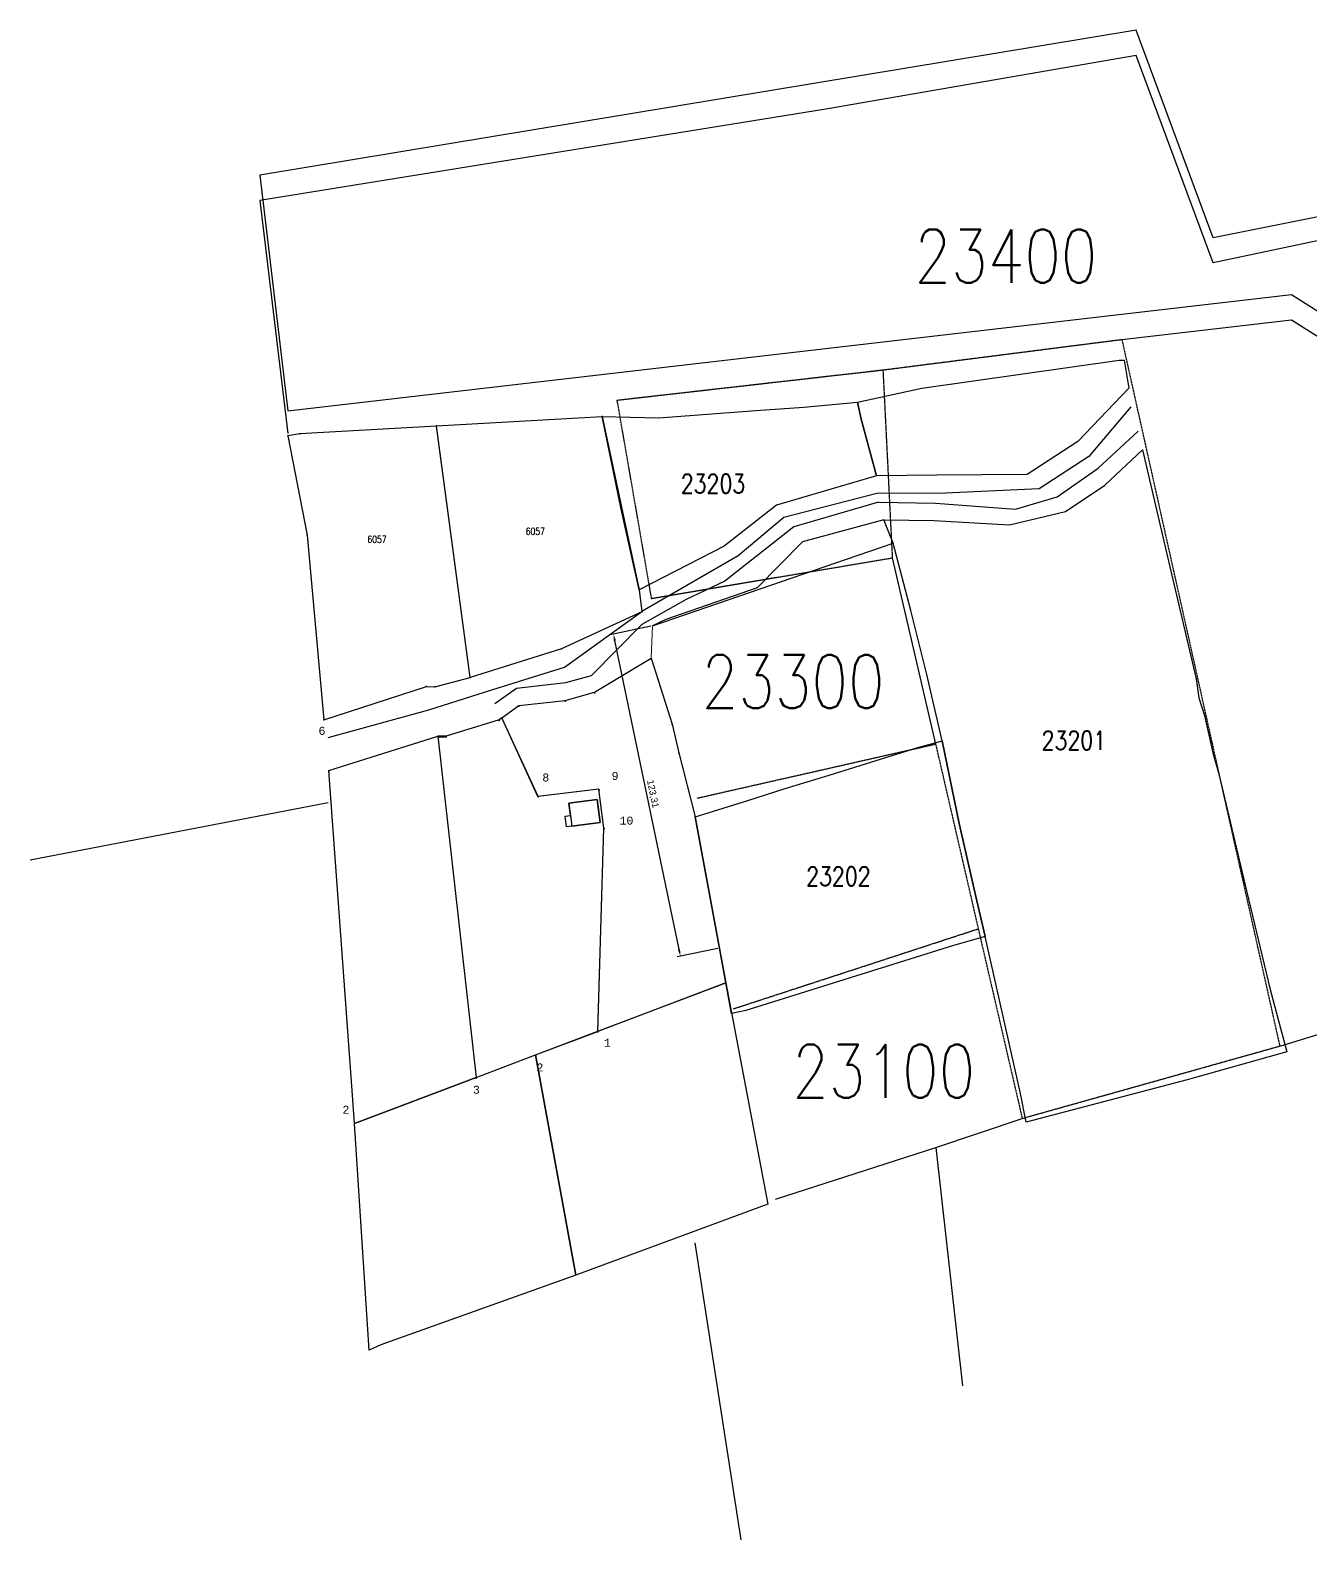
# Model space of a CAD drawing. Header units: millimetres. Extents: x 607233 to 608335, y 1320779 to 1321430.
# Drawn here: x 607233 to 607713, y 1320810 to 1321376 of the extents above; entities that cross this region are included whole.
import ezdxf
from ezdxf.enums import TextEntityAlignment as Align

# ---------------------------------------------------------------- set-up
doc = ezdxf.new("R2010")
doc.units = ezdxf.units.MM
doc.linetypes.add('DASHED2', pattern=[0.375, 0.25, -0.125])
for name, color, linetype in [('2', 1, 'Continuous'), ('41', 1, 'Continuous'), ('CVL_CUADCON_LIN', 8, 'Continuous'), ('CVL_CUADCON_TIT', 1, 'Continuous'), ('CVL_PUNTO', 2, 'Continuous'), ('CVL_PUNTO_NUM', 2, 'Continuous')]:
    doc.layers.add(name, color=color, linetype=linetype)
doc.styles.add('MONOTXT4', font='MONOTXT4.shx')
doc.styles.add('ROMANS', font='ROMANS', dxfattribs={"height": 0.2})
doc.styles.get("Standard").update_dxf_attribs({"font": 'arial.ttf'})
doc.dimstyles.new('ISO-25', dxfattribs={"dimtxt": 2.5, "dimasz": 2.5, "dimexe": 1.25, "dimexo": 0.625, "dimtad": 1, "dimtxsty": 'Standard', "dimcen": 2.5, "dimadec": 0, "dimazin": 0, "dimtfac": 1, "dimtmove": 0, "dimatfit": 3, "dimfxl": 1, "dimarcsym": 0})

# ---------------------------------------------------------------- blocks, each defined once
blk = doc.blocks.new('*D3')
at = {"color": 0, "lineweight": -2, "transparency": 16777216}
for p, q in [((607465.93, 1321152.14), (607450.69, 1321148.98)), ((607476.46, 1321030.94), (607452.43, 1321146.79)), ((607490.98, 1321031.4), (607475.74, 1321028.24))]:
    blk.add_line(p, q, dxfattribs=at)
at = {"color": 0, "transparency": 16777216}
for points in [[(607452.83, 1321146.87), (607452.02, 1321146.7), (607451.92, 1321149.24)], [(607476.87, 1321031.03), (607476.05, 1321030.86), (607476.97, 1321028.5)]]:
    blk.add_solid(points, dxfattribs=at)
at = {"layer": 'Defpoints', "color": 0, "transparency": 16777216}
for p in [(607451.92, 1321149.24), (607466.54, 1321152.27), (607491.59, 1321031.53)]:
    blk.add_point(p, dxfattribs=at)
at = {"color": 0, "transparency": 16777216, "insert": (607466.52, 1321089.3), "char_height": 2.5, "attachment_point": 5, "rotation": 281.7203}
blk.add_mtext('123,31', dxfattribs=at)

msp = doc.modelspace()

# ---------------------------------------------------------------- linework, layer by layer
at = {"color": 2, "lineweight": 30}
for points, elevation in [([(607645.092, 1321241.377), (607625.981, 1321221.386), (607607.001, 1321209.067), (607573.184, 1321208.817), (607550.445, 1321208.545), (607544.665, 1321230.231), (607543.316, 1321236.2), (607567.435, 1321241.449), (607641.378, 1321251.853), (607643.249, 1321251.838), (607645.092, 1321241.377)], 171.887), ([(607553.169, 1321192.045), (607572.029, 1321191.804), (607600.326, 1321190.221), (607621.259, 1321195.116), (607636.025, 1321205.057), (607650.141, 1321218.247), (607660.479, 1321174.457), (607670.324, 1321132.447), (607671.279, 1321125.267), (607673.373, 1321118.743), (607676.507, 1321104.745), (607678.767, 1321096.823), (607689.174, 1321052.998), (607698.049, 1321016.035), (607704.301, 1320992.589), (607666.917, 1320982.151), (607606.57, 1320966.235), (607604.419, 1320977.015), (607591.193, 1321035.821), (607588.112, 1321049.25), (607581.426, 1321078.214), (607575.045, 1321109.258), (607569.383, 1321134.099), (607563.377, 1321158.073), (607556.728, 1321183.282), (607553.169, 1321192.045)], 172.834)]:
    msp.add_lwpolyline(points, dxfattribs=dict(at, elevation=elevation))
at = {"color": 3, "lineweight": 30}
for points, elevation in [([(607512.955, 1321197.511), (607493.37, 1321182.163), (607461.494, 1321165.82), (607454.784, 1321196.089), (607447.66, 1321230.74), (607468.914, 1321230.34), (607505.262, 1321233.027), (607523.195, 1321234.29), (607543.316, 1321236.2), (607544.665, 1321230.231), (607550.445, 1321208.545), (607512.955, 1321197.511)], 179.037), ([(607553.169, 1321192.045), (607522.771, 1321183.828), (607505.702, 1321166.512), (607471.565, 1321154.701), (607466.544, 1321152.27), (607539.235, 1321177.315), (607556.728, 1321183.282), (607553.169, 1321192.045)], 172.834)]:
    msp.add_lwpolyline(points, dxfattribs=dict(at, elevation=elevation))
at = {"color": 4}
for points, elevation in [([(607645.859, 1321234.419), (607630.019, 1321215.768), (607611.385, 1321203.629), (607573.547, 1321201.938), (607551.06, 1321202.051)], 171.887), ([(607551.185, 1321198.646), (607572.57, 1321198.257), (607602.575, 1321196.087), (607618.249, 1321200.635), (607633.584, 1321211.363), (607648.493, 1321225.255)], 172.143), ([(607551.06, 1321202.051), (607515.778, 1321192.869), (607498.686, 1321178.61), (607462.563, 1321157.69)], 171.887), ([(607551.185, 1321198.646), (607519.497, 1321189.475)], 172.143), ([(607519.497, 1321189.475), (607493.591, 1321169.077), (607479.13, 1321162.172), (607462.488, 1321152.803)], 172.143)]:
    msp.add_lwpolyline(points, dxfattribs=dict(at, elevation=elevation))
at = {"layer": '2', "color": 1, "linetype": 'Continuous'}
for p, q in [((607531.523, 1321346.042), (607319.312, 1321311.794)), ((607319.312, 1321311.794), (607329.81, 1321224.375)), ((607642.417, 1321259.668), (607706.007, 1321266.995)), ((607706.007, 1321266.995), (607995.821, 1321083.441)), ((607556.394, 1321177.805), (607572.626, 1321108.015)), ((607344.942, 1321085.934), (607233.277, 1321064.452)), ((607701.609, 1320994.794), (607807.835, 1321027.423)), ((607572.724, 1320956.77), (607605.084, 1320967.673)), ((607512.6, 1320937.467), (607572.724, 1320956.77)), ((607572.724, 1320956.77), (607582.706, 1320867.462)), ((607482.332, 1320920.99), (607499.665, 1320809.721))]:
    msp.add_line(p, q, dxfattribs=at)
at = {"layer": '2', "color": 7, "linetype": 'DASHED2', "true_color": 0xffffff}
for p, q in [((607552.874, 1321248.247), (607642.417, 1321259.668)), ((607642.417, 1321259.668), (607701.609, 1320994.794)), ((607453.167, 1321236.913), (607552.874, 1321248.247)), ((607552.874, 1321248.247), (607556.394, 1321177.805)), ((607453.167, 1321236.913), (607466.06, 1321162.577)), ((607466.06, 1321162.577), (607556.394, 1321177.805)), ((607483.319, 1321087.752), (607572.626, 1321108.015)), ((607572.626, 1321108.015), (607588.608, 1321038.736)), ((607496.888, 1321008.777), (607588.608, 1321038.736)), ((607588.608, 1321038.736), (607605.084, 1320967.673)), ((607605.084, 1320967.673), (607701.609, 1320994.794))]:
    msp.add_line(p, q, dxfattribs=at)
at = {"layer": '2', "color": 1, "linetype": 'Continuous'}
msp.add_lwpolyline([(607762.985, 1321306.661), (607676.693, 1321288.348), (607647.817, 1321366.128), (607531.523, 1321346.042)], dxfattribs=at)
at = {"layer": 'CVL_CUADCON_LIN', "color": 5, "ltscale": 0.5, "flags": 128}
msp.add_lwpolyline([(607995.821, 1321092.897), (607869.518, 1321336.409), (607676.693, 1321297.804), (607647.817, 1321375.584), (607319.312, 1321321.25), (607329.81, 1321232.954), (607706.007, 1321276.451)], close=True, dxfattribs=at)
at = {"layer": 'CVL_CUADCON_TIT', "color": 41, "ltscale": 0.5, "true_color": 0xf4ee51, "flags": 128}
for points in [[(607462.572, 1321157.621), (607432.451, 1321143.736), (607398.161, 1321132.975), (607385.591, 1321227.22), (607447.658, 1321230.739), (607461.492, 1321165.819), (607462.563, 1321157.69)], [(607400.405, 1320983.007), (607354.835, 1320965.717), (607354.065, 1320976.417), (607345.165, 1321098.037), (607386.065, 1321110.977), (607400.405, 1320983.007)], [(607436.247, 1321077.25), (607446.859, 1321078.616), (607445.795, 1321087.188), (607435.177, 1321085.87), (607436.247, 1321077.25)], [(607435.754, 1321081.22), (607436.312, 1321077.258), (607434.327, 1321077.01), (607433.774, 1321080.941), (607435.688, 1321081.211)]]:
    msp.add_lwpolyline(points, dxfattribs=at)
for points in [[(607398.161, 1321132.975), (607385.591, 1321227.215), (607334.381, 1321224.245), (607329.811, 1321223.495), (607337.131, 1321186.355), (607343.281, 1321117.115), (607381.831, 1321129.595), (607384.961, 1321129.425)], [(607448.322, 1321076.515), (607446.456, 1321091.042), (607423.605, 1321088.39), (607409.995, 1321117.774), (607409.054, 1321117.04), (607389.195, 1321110.962), (607386.065, 1321110.977), (607400.405, 1320983.007), (607422.681, 1320991.462), (607446.012, 1321000.314)], [(607434.327, 1321077.01), (607433.774, 1321080.941), (607435.754, 1321081.22), (607435.177, 1321085.87), (607445.795, 1321087.188), (607446.859, 1321078.616), (607436.247, 1321077.25)]]:
    msp.add_lwpolyline(points, close=True, dxfattribs=at)
at = {"layer": 'CVL_CUADCON_TIT', "color": 4, "ltscale": 0.5, "flags": 128}
for points in [[(607345.01, 1321110.489), (607382.717, 1321120.818), (607406.718, 1321128.47), (607433.537, 1321136.802), (607462.563, 1321157.69)], [(607407.428, 1321123.157), (607415.521, 1321128.94), (607434.057, 1321131.024), (607443.641, 1321133.73), (607462.488, 1321152.803)]]:
    msp.add_lwpolyline(points, dxfattribs=at)
at = {"layer": 'CVL_CUADCON_TIT', "color": 4, "lineweight": 0, "ltscale": 0.5, "flags": 128}
msp.add_lwpolyline([(607466.011, 1321140.138), (607466.544, 1321152.27)], dxfattribs=at)
at = {"layer": 'CVL_CUADCON_TIT', "color": 2, "ltscale": 0.5, "flags": 128}
for points in [[(607446.019, 1321000.317), (607448.329, 1321076.518), (607446.461, 1321091.044), (607423.612, 1321088.393), (607410, 1321117.776), (607416.466, 1321122.397), (607433.763, 1321124.341), (607444.792, 1321127.455), (607466.011, 1321140.138), (607473.836, 1321115.512), (607476.425, 1321104.754), (607482.474, 1321080.765), (607494.002, 1321018.523), (607446.017, 1321000.316)], [(607437.779, 1320908.912), (607422.69, 1320991.466), (607446.019, 1321000.317), (607494.004, 1321018.524), (607509.713, 1320935.531), (607439.799, 1320909.636), (607437.779, 1320908.912)], [(607360.338, 1320880.823), (607354.835, 1320965.717), (607400.405, 1320983.007), (607422.681, 1320991.462), (607437.77, 1320908.908), (607364.686, 1320882.793), (607360.338, 1320880.823)]]:
    msp.add_lwpolyline(points, dxfattribs=at)
at = {"layer": 'CVL_CUADCON_TIT', "lineweight": 30, "ltscale": 0.5, "flags": 128}
msp.add_lwpolyline([(607386.088, 1321110.769), (607389.218, 1321110.755)], dxfattribs=at)
at = {"layer": 'CVL_CUADCON_TIT', "color": 3, "lineweight": 30, "ltscale": 0.5, "flags": 128}
msp.add_lwpolyline([(607482.474, 1321080.765), (607485.723, 1321081.68), (607502.313, 1321086.868), (607516.188, 1321091.389), (607532.797, 1321096.345), (607566.024, 1321106.684), (607575.045, 1321109.258), (607581.426, 1321078.214), (607588.112, 1321049.25), (607591.193, 1321035.821), (607579.345, 1321032.481), (607501.534, 1321008.075), (607496.182, 1321007.017), (607494.004, 1321018.524), (607491.593, 1321031.53), (607482.474, 1321080.765)], dxfattribs=at)
at = {"layer": 'CVL_PUNTO', "color": 2, "lineweight": 30, "ltscale": 0.5}
for p in [(607447.66, 1321230.74), (607329.81, 1321223.5), (607334.38, 1321224.25), (607385.59, 1321227.22), (607337.13, 1321186.36), (607461.494, 1321165.82), (607462.574, 1321157.621), (607432.452, 1321143.737), (607466.029, 1321139.928), (607398.16, 1321132.98), (607381.83, 1321129.6), (607384.96, 1321129.43), (607444.81, 1321127.246), (607416.484, 1321122.188), (607433.781, 1321124.132), (607343.28, 1321117.12), (607409.077, 1321116.832), (607410.018, 1321117.566), (607473.854, 1321115.303), (607386.088, 1321110.769), (607389.218, 1321110.755), (607476.443, 1321104.545), (607345.19, 1321097.83), (607423.628, 1321088.183), (607446.479, 1321090.834), (607448.345, 1321076.308), (607446.035, 1321000.107), (607422.704, 1320991.254), (607400.428, 1320982.799)]:
    msp.add_point(p, dxfattribs=at)

# ---------------------------------------------------------------- texts
at = {"layer": '41', "color": 7, "linetype": 'Continuous', "style": 'ROMANS', "width": 0.8}
for s, height, p in [('23400', 20, (607598.998, 1321290.9)), ('23203', 7.0445, (607489.191, 1321205.595)), ('6057', 2.6029, (607422.6, 1321187.719)), ('6057', 2.6029, (607363.251, 1321184.765)), ('23300', 20, (607519.223, 1321131.431)), ('23201', 7.0445, (607624.458, 1321109.353)), ('23202', 7.0445, (607536.197, 1321058.405)), ('23100', 20, (607553.17, 1320985.378))]:
    msp.add_text(s, height=height, dxfattribs=at).set_placement(p, align=Align.MIDDLE)
at = {"layer": 'CVL_PUNTO_NUM', "color": 2, "lineweight": 30, "ltscale": 0.5, "style": 'MONOTXT4'}
for s, p in [('6', (607341.331, 1321111.445)), ('9', (607451.191, 1321094.549)), ('8', (607425.226, 1321093.966)), ('10', (607454.156, 1321077.805)), ('1', (607448.295, 1320994.549)), ('2', (607423.053, 1320985.265)), ('3', (607399.21, 1320976.924)), ('2', (607350.306, 1320969.416))]:
    msp.add_text(s, height=3, dxfattribs=at).set_placement(p)

# ---------------------------------------------------------------- dimensions: what is measured, and where the dimension line sits
dim = msp.add_aligned_dim(p1=(607491.593, 1321031.53), p2=(607466.544, 1321152.27), distance=14.938, dimstyle='ISO-25')
dim.commit()
dim.dimension.update_dxf_attribs({"geometry": '*D3', "text_midpoint": (607466.525, 1321089.298)})

doc.saveas('drawing.dxf')
